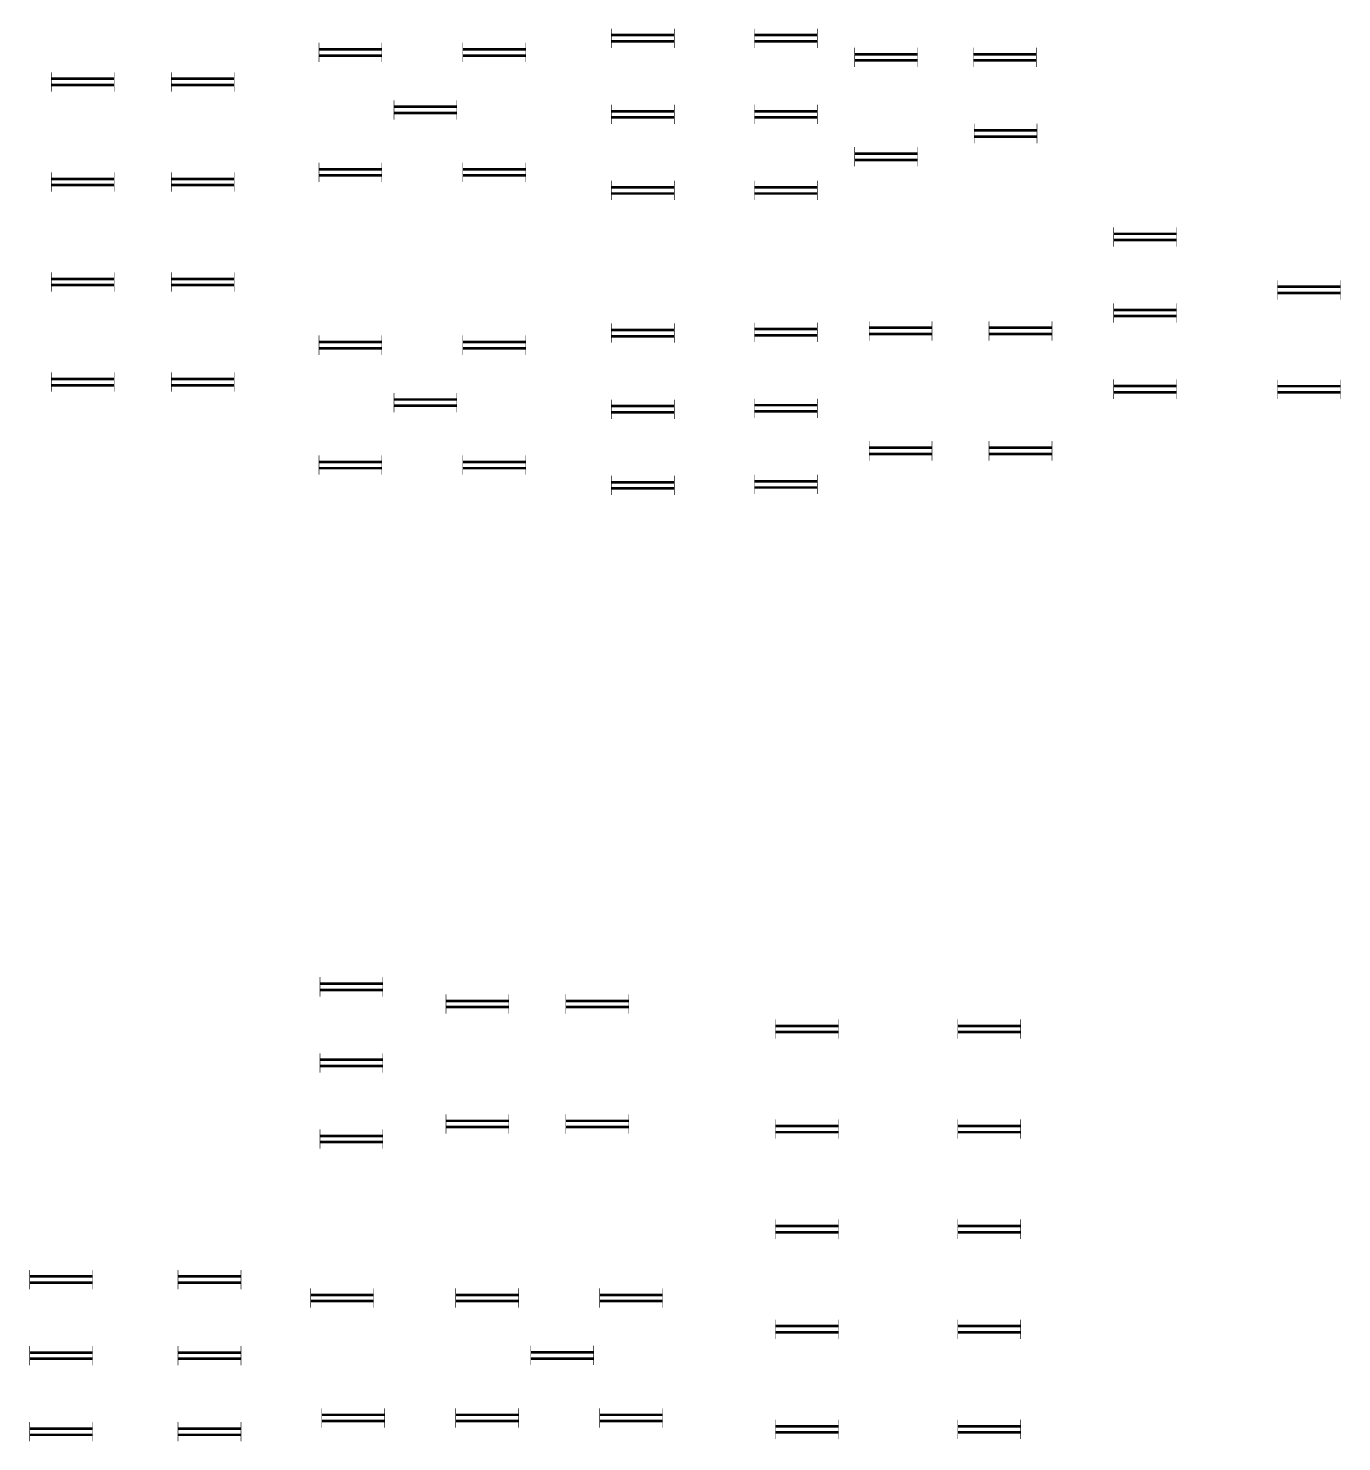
# Model space of a CAD drawing. Header units: inches. Extents: x -106706990 to 300603, y -86718466 to 1728185.
# Drawn here: x -86613900 to -86586520, y 1408628 to 1438092 of the extents above.
import ezdxf

# ---------------------------------------------------------------- set-up
doc = ezdxf.new("R2010")
doc.units = ezdxf.units.IN
doc.header["$MEASUREMENT"] = 0
doc.layers.add('lamb(new)', color=5, linetype='Continuous')
doc.layers.add('LAMP', color=5, linetype='Continuous')

# ---------------------------------------------------------------- blocks, each defined once
blk = doc.blocks.new('YBC 236')
at = {"layer": 'LAMP'}
for points, const_width in [([(-134682, 193671), (-133371, 193671)], 54.6), ([(-134682, 193808), (-134682, 193533)], 10.9), ([(-134682, 193679), (-134682, 193404)], 10.9), ([(-133371, 193808), (-133371, 193533)], 10.9), ([(-133371, 193679), (-133371, 193404)], 10.9), ([(-134682, 193542), (-133371, 193542)], 54.6)]:
    blk.add_lwpolyline(points, dxfattribs=dict(at, const_width=const_width))
blk = doc.blocks.new('*U502')
at = {"layer": 'lamb(new)'}
blk.add_blockref('YBC 236', (-86613261, 1194413, -4), dxfattribs=at)
blk = doc.blocks.new('*U503')
at = {"layer": 'lamb(new)', "color": 0, "linetype": 'ByBlock', "lineweight": -2, "transparency": 16777216}
for p in [(0, 0), (2500, 0), (0, -2086), (2500, -2086), (0, -4172), (2500, -4172), (0, -6258), (2500, -6258)]:
    blk.add_blockref('*U502', p, dxfattribs=at)
blk = doc.blocks.new('*U530')
at = {"layer": 'lamb(new)'}
blk.add_blockref('YBC 236', (-86613261, 1194413, -4), dxfattribs=at)
blk = doc.blocks.new('*U531')
at = {"layer": 'lamb(new)', "color": 0, "linetype": 'ByBlock', "lineweight": -2, "transparency": 16777216}
for p in [(0, 0), (3000, 0), (0, -2500), (3000, -2500)]:
    blk.add_blockref('*U530', p, dxfattribs=at)
blk = doc.blocks.new('*U484')
at = {"layer": 'lamb(new)'}
blk.add_blockref('YBC 236', (-86613261, 1194413, -4), dxfattribs=at)
blk = doc.blocks.new('*U485')
at = {"layer": 'lamb(new)', "color": 0, "linetype": 'ByBlock', "lineweight": -2, "transparency": 16777216}
for p in [(0, 0), (0, -1586), (0, -3173)]:
    blk.add_blockref('*U484', p, dxfattribs=at)
blk = doc.blocks.new('*U486')
at = {"layer": 'lamb(new)'}
blk.add_blockref('YBC 236', (-86613261, 1194413, -4), dxfattribs=at)
blk = doc.blocks.new('*U487')
at = {"layer": 'lamb(new)', "color": 0, "linetype": 'ByBlock', "lineweight": -2, "transparency": 16777216}
for p in [(0, 0), (0, -1586), (0, -3173)]:
    blk.add_blockref('*U486', p, dxfattribs=at)
blk = doc.blocks.new('*U488')
at = {"layer": 'lamb(new)'}
blk.add_blockref('YBC 236', (-86613261, 1194413, -4), dxfattribs=at)
blk = doc.blocks.new('*U489')
at = {"layer": 'lamb(new)', "color": 0, "linetype": 'ByBlock', "lineweight": -2, "transparency": 16777216}
for p in [(0, 0), (3000, 0), (0, -2500), (3000, -2500)]:
    blk.add_blockref('*U488', p, dxfattribs=at)
blk = doc.blocks.new('*U490')
at = {"layer": 'lamb(new)'}
blk.add_blockref('YBC 236', (-86613261, 1194413, -4), dxfattribs=at)
blk = doc.blocks.new('*U491')
at = {"layer": 'lamb(new)', "color": 0, "linetype": 'ByBlock', "lineweight": -2, "transparency": 16777216}
for p in [(0, 0), (0, -1586), (0, -3173)]:
    blk.add_blockref('*U490', p, dxfattribs=at)
blk = doc.blocks.new('*U492')
at = {"layer": 'lamb(new)'}
blk.add_blockref('YBC 236', (-86613261, 1194413, -4), dxfattribs=at)
blk = doc.blocks.new('*U493')
at = {"layer": 'lamb(new)', "color": 0, "linetype": 'ByBlock', "lineweight": -2, "transparency": 16777216}
for p in [(0, 0), (0, -1586), (0, -3173)]:
    blk.add_blockref('*U492', p, dxfattribs=at)
blk = doc.blocks.new('*U494')
at = {"layer": 'lamb(new)'}
blk.add_blockref('YBC 236', (-86613261, 1194413, -4), dxfattribs=at)
blk = doc.blocks.new('*U495')
at = {"layer": 'lamb(new)', "color": 0, "linetype": 'ByBlock', "lineweight": -2, "transparency": 16777216}
for p in [(0, 0), (2500, 0), (0, -2500), (2500, -2500)]:
    blk.add_blockref('*U494', p, dxfattribs=at)
blk = doc.blocks.new('*U496')
at = {"layer": 'lamb(new)'}
blk.add_blockref('YBC 236', (-86613261, 1194413, -4), dxfattribs=at)
blk = doc.blocks.new('*U497')
at = {"layer": 'lamb(new)', "color": 0, "linetype": 'ByBlock', "lineweight": -2, "transparency": 16777216}
for p in [(0, 0), (0, -1586), (0, -3173)]:
    blk.add_blockref('*U496', p, dxfattribs=at)
blk = doc.blocks.new('*U516')
at = {"layer": 'lamb(new)'}
blk.add_blockref('YBC 236', (-86613261, 1194413, -4), dxfattribs=at)
blk = doc.blocks.new('*U517')
at = {"layer": 'lamb(new)', "color": 0, "linetype": 'ByBlock', "lineweight": -2, "transparency": 16777216}
for p in [(0, 0), (0, -1586), (0, -3173)]:
    blk.add_blockref('*U516', p, dxfattribs=at)
blk = doc.blocks.new('*U518')
at = {"layer": 'lamb(new)'}
blk.add_blockref('YBC 236', (-86613261, 1194413, -4), dxfattribs=at)
blk = doc.blocks.new('*U519')
at = {"layer": 'lamb(new)', "color": 0, "linetype": 'ByBlock', "lineweight": -2, "transparency": 16777216}
for p in [(0, 0), (0, -1586), (0, -3173)]:
    blk.add_blockref('*U518', p, dxfattribs=at)
blk = doc.blocks.new('*U520')
at = {"layer": 'lamb(new)'}
blk.add_blockref('YBC 236', (-86613261, 1194413, -4), dxfattribs=at)
blk = doc.blocks.new('*U521')
at = {"layer": 'lamb(new)', "color": 0, "linetype": 'ByBlock', "lineweight": -2, "transparency": 16777216}
for p in [(0, 0), (0, -1586), (0, -3173)]:
    blk.add_blockref('*U520', p, dxfattribs=at)
blk = doc.blocks.new('*U522')
at = {"layer": 'lamb(new)'}
blk.add_blockref('YBC 236', (-86613261, 1194413, -4), dxfattribs=at)
blk = doc.blocks.new('*U523')
at = {"layer": 'lamb(new)', "color": 0, "linetype": 'ByBlock', "lineweight": -2, "transparency": 16777216}
for p in [(0, 0), (3000, 0), (0, -2500), (3000, -2500)]:
    blk.add_blockref('*U522', p, dxfattribs=at)
blk = doc.blocks.new('*U524')
at = {"layer": 'lamb(new)'}
blk.add_blockref('YBC 236', (-86613261, 1194413, -4), dxfattribs=at)
blk = doc.blocks.new('*U525')
at = {"layer": 'lamb(new)', "color": 0, "linetype": 'ByBlock', "lineweight": -2, "transparency": 16777216}
for p in [(0, 0), (2500, 0), (0, -2500), (2500, -2500)]:
    blk.add_blockref('*U524', p, dxfattribs=at)
blk = doc.blocks.new('*U526')
at = {"layer": 'lamb(new)'}
blk.add_blockref('YBC 236', (-86613261, 1194413, -4), dxfattribs=at)
blk = doc.blocks.new('*U527')
at = {"layer": 'lamb(new)', "color": 0, "linetype": 'ByBlock', "lineweight": -2, "transparency": 16777216}
for p in [(0, 0), (3800, 0), (0, -2086), (3800, -2086), (0, -4172), (3800, -4172), (0, -6258), (3800, -6258), (0, -8345), (3800, -8345)]:
    blk.add_blockref('*U526', p, dxfattribs=at)

msp = doc.modelspace()

# ---------------------------------------------------------------- block references
at = {"layer": 'lamb(new)'}
for name, p in [('*U485', (146198, 49865.3, 4.1)), ('*U487', (149181.6, 49865.3, 4.1)), ('*U531', (140103, 49568.4, 4.1)), ('YBC 236', (-86461992.9, 1243878.8)), ('YBC 236', (-86459514.6, 1243878.8)), ('*U503', (134524.2, 48954.5, 4.1)), ('YBC 236', (-86471593.9, 1242783.7)), ('YBC 236', (-86459499.7, 1242292.6)), ('YBC 236', (-86461992.9, 1241806.6)), ('*U497', (156666.8, 45722.7, 4.1)), ('YBC 236', (-86453176.3, 1239032.5)), ('*U491', (146198, 43718.2, 4.1)), ('*U493', (149181.6, 43737.5, 4.1)), ('*U495', (151571, 43764.3)), ('*U489', (140103, 43467, 4.1)), ('YBC 236', (-86453176.3, 1236960.4)), ('YBC 236', (-86471593.9, 1236682.3)), ('*U521', (140123.3, 30091.6, 4.1)), ('*U525', (142749.7, 29733.7, 4.1)), ('*U527', (149620.2, 29212.2)), ('*U517', (134070.9, 23989.5, 4.1)), ('*U519', (137165.3, 23989.5, 4.1)), ('YBC 236', (-86473332.8, 1218017.9)), ('*U523', (142954.4, 23605.1, 4.1)), ('YBC 236', (-86468742.5, 1216820.3)), ('YBC 236', (-86473099.3, 1215517.9))]:
    msp.add_blockref(name, p, dxfattribs=at)

doc.saveas('drawing.dxf')
